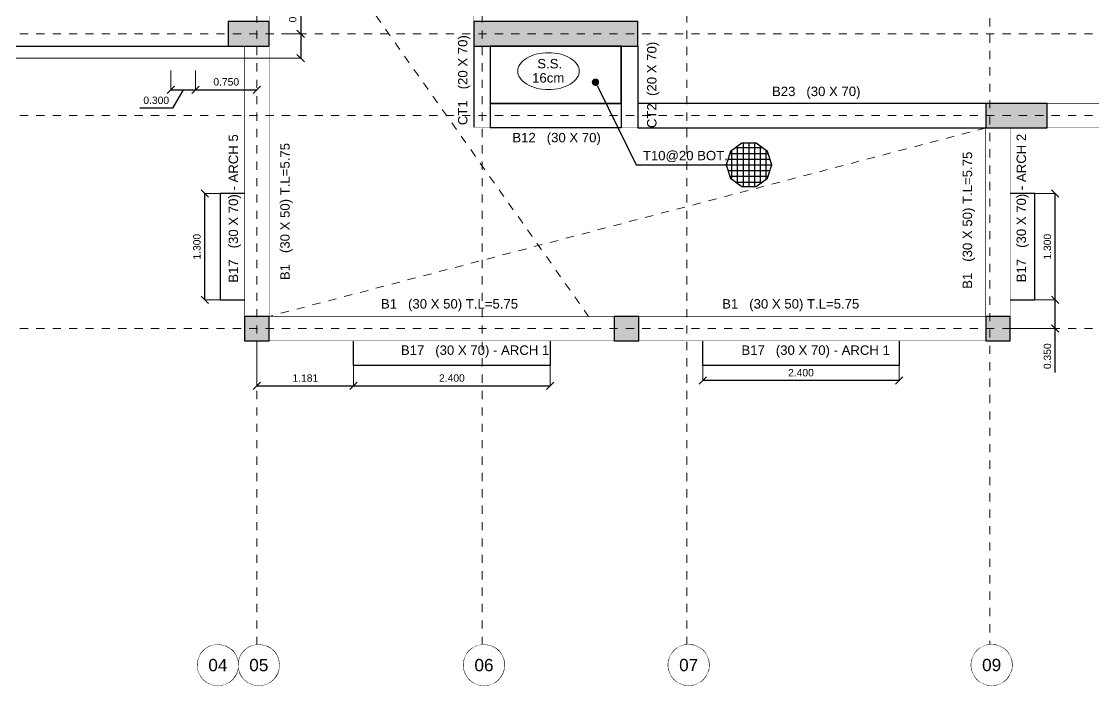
# Model space of a CAD drawing. Header units: inches. Extents: x -11.3 to 31.2, y -1.9 to 32.
# Drawn here: x 8.62 to 21.72, y -1.86 to 6.25 of the extents above; entities that cross this region are included whole.
import ezdxf
from ezdxf import colors
from ezdxf.entities.mleader import LeaderData, LeaderLine
from ezdxf.enums import TextEntityAlignment as Align
from ezdxf.math import Vec2, Vec3

# ---------------------------------------------------------------- set-up
doc = ezdxf.new("R2010")
doc.units = ezdxf.units.IN
doc.header["$MEASUREMENT"] = 0
doc.set_wipeout_variables(frame=1)
for name, pattern in [('1ST FLOOR$0$DASHED2', [0.375, 0.25, -0.125]), ('AXES-ROOF$0$CENTER2', [1.125, 0.75, -0.125, 0.125, -0.125]), ('AXES-TYP$0$CENTER2', [1.125, 0.75, -0.125, 0.125, -0.125])]:
    doc.linetypes.add(name, pattern=pattern)
for name, color, linetype, lineweight in [('1ST FLOOR$0$S-ANNO-TEXT', 130, 'Continuous', 13), ('1ST FLOOR$0$S-BEAM-NAME', 2, 'Continuous', 30), ('1ST FLOOR$0$S-BEAM-NAME @ 50', 2, 'Continuous', 30), ('1ST FLOOR$0$S-CONC-OPEN', 22, 'Continuous', 0), ('AXES-2ND&3RD$0$S-AXIS-CIRC', 22, 'Continuous', 13), ('AXES-ROOF$0$S-AXIS-PLAN', 20, 'AXES-ROOF$0$CENTER2', 18), ('AXES-TYP$0$S-AXIS-PLAN', 20, 'AXES-TYP$0$CENTER2', 18), ('COL - 1ST$0$S-CONC-PATH', 253, 'Continuous', 5)]:
    doc.layers.add(name, color=color, linetype=linetype, lineweight=lineweight)
for name, color, linetype in [('Beam20X70', 30, 'Continuous'), ('Beam30X70', 52, 'Continuous'), ('Columns', 4, 'Continuous'), ('Opening', 40, 'Continuous'), ('Slab160', 210, 'Continuous'), ('Slab300', 231, 'Continuous')]:
    doc.layers.add(name, color=color, linetype=linetype)
doc.styles.add('1ST FLOOR$0$DMA-T-S', font='sanss___.ttf', dxfattribs={"height": 0.0023})
doc.styles.add('1ST FLOOR$0$DMA-TXT-DIM', font='sanss___.ttf', dxfattribs={"height": 0.0018})
doc.styles.add('1ST FLOOR$0$Standard', font='arial.ttf')
doc.styles.add('AXES-2ND&3RD$0$DMA-T-S', font='sanss___.ttf', dxfattribs={"height": 0.0023})
doc.dimstyles.new('1ST FLOOR$0$DMA-DIM', dxfattribs={"dimtxt": 0.0018, "dimasz": 0.0018, "dimexe": 0, "dimexo": 0, "dimgap": 0.001, "dimtad": 1, "dimdec": 3, "dimlfac": -1, "dimrnd": 0.001, "dimzin": 1, "dimdsep": 46, "dimtxsty": '1ST FLOOR$0$DMA-TXT-DIM', "dimblk": '1ST FLOOR$0$_Oblique', "dimcen": 0.003, "dimclrd": 256, "dimclre": 256, "dimclrt": 2, "dimadec": 3, "dimazin": 0, "dimtfac": 1, "dimtdec": 3, "dimtofl": 0, "dimtmove": 0, "dimatfit": 3, "dimfxl": 0.05, "dimtolj": 1, "dimtzin": 0, "dimlwe": -1, "dimarcsym": 0})

# ---------------------------------------------------------------- blocks, each defined once
blk = doc.blocks.new('1ST FLOOR$0$_Oblique')
at = {"color": 0, "linetype": 'ByBlock', "lineweight": -2}
blk.add_line((0.5, 0.5), (-0.5, -0.5), dxfattribs=at)
blk = doc.blocks.new('*D145')
at = {"layer": '1ST FLOOR$0$S-ANNO-TEXT', "transparency": 16777216}
for p, q in [((10.45, 5.65), (10.45, 5.416)), ((10.75, 5.65), (10.75, 5.416))]:
    blk.add_line(p, q, dxfattribs=at)
at = {"layer": '1ST FLOOR$0$S-ANNO-TEXT', "lineweight": -2, "transparency": 16777216}
for p, q in [((10.45, 5.416), (10.75, 5.416)), ((10.6, 5.416), (10.469, 5.191)), ((10.469, 5.191), (10.071, 5.191))]:
    blk.add_line(p, q, dxfattribs=at)
at = {"layer": 'Defpoints', "color": 0, "transparency": 16777216}
for p in [(10.45, 5.65), (10.75, 5.65), (10.75, 5.416)]:
    blk.add_point(p, dxfattribs=at)
at = {"layer": '1ST FLOOR$0$S-ANNO-TEXT', "lineweight": -2, "transparency": 16777216, "xscale": 0.09, "yscale": 0.09, "zscale": 0.09, "rotation": 180}
blk.add_blockref('1ST FLOOR$0$_Oblique', (10.45, 5.416), dxfattribs=at)
at = {"layer": '1ST FLOOR$0$S-ANNO-TEXT', "lineweight": -2, "transparency": 16777216, "xscale": 0.09, "yscale": 0.09, "zscale": 0.09}
blk.add_blockref('1ST FLOOR$0$_Oblique', (10.75, 5.416), dxfattribs=at)
at = {"layer": '1ST FLOOR$0$S-ANNO-TEXT', "transparency": 16777216, "insert": (10.27, 5.287), "char_height": 0.09, "attachment_point": 5, "style": '1ST FLOOR$0$DMA-TXT-DIM'}
blk.add_mtext('\\A1;0.300', dxfattribs=at)
blk = doc.blocks.new('*D146')
at = {"layer": '1ST FLOOR$0$S-ANNO-TEXT', "transparency": 16777216}
blk.add_line((10.75, 5.65), (10.75, 5.416), dxfattribs=at)
at = {"layer": '1ST FLOOR$0$S-ANNO-TEXT', "lineweight": -2, "transparency": 16777216}
blk.add_line((10.75, 5.416), (11.5, 5.416), dxfattribs=at)
at = {"layer": 'Defpoints', "color": 0, "transparency": 16777216}
for p in [(10.75, 5.65), (11.5, 5.416), (11.5, 5.416)]:
    blk.add_point(p, dxfattribs=at)
at = {"layer": '1ST FLOOR$0$S-ANNO-TEXT', "lineweight": -2, "transparency": 16777216, "xscale": 0.09, "yscale": 0.09, "zscale": 0.09, "rotation": 180}
blk.add_blockref('1ST FLOOR$0$_Oblique', (10.75, 5.416), dxfattribs=at)
at = {"layer": '1ST FLOOR$0$S-ANNO-TEXT', "lineweight": -2, "transparency": 16777216, "xscale": 0.09, "yscale": 0.09, "zscale": 0.09}
blk.add_blockref('1ST FLOOR$0$_Oblique', (11.5, 5.416), dxfattribs=at)
at = {"layer": '1ST FLOOR$0$S-ANNO-TEXT', "transparency": 16777216, "insert": (11.125, 5.512), "char_height": 0.09, "attachment_point": 5, "style": '1ST FLOOR$0$DMA-TXT-DIM'}
blk.add_mtext('\\A1;0.750', dxfattribs=at)
blk = doc.blocks.new('1ST FLOOR$0$_Dot')
at = {"color": 0, "linetype": 'ByBlock', "lineweight": -2}
blk.add_line((-0.5, 0), (-1, 0), dxfattribs=at)
at = {"color": 0, "linetype": 'ByBlock', "const_width": 0.5}
blk.add_lwpolyline([(-0.25, 0, 1), (0.25, 0, 1)], format="xyb", close=True, dxfattribs=at)
blk = doc.blocks.new('*D195')
at = {"layer": '1ST FLOOR$0$S-ANNO-TEXT', "transparency": 16777216}
for p, q in [((11.05, 4.15), (10.863, 4.15)), ((11.05, 2.85), (10.863, 2.85))]:
    blk.add_line(p, q, dxfattribs=at)
at = {"layer": '1ST FLOOR$0$S-ANNO-TEXT', "lineweight": -2, "transparency": 16777216}
blk.add_line((10.863, 2.85), (10.863, 4.15), dxfattribs=at)
at = {"layer": 'Defpoints', "color": 0, "transparency": 16777216}
for p in [(10.863, 4.15), (11.05, 4.15), (11.05, 2.85)]:
    blk.add_point(p, dxfattribs=at)
at = {"layer": '1ST FLOOR$0$S-ANNO-TEXT', "lineweight": -2, "transparency": 16777216, "xscale": 0.09, "yscale": 0.09, "zscale": 0.09}
for p, rotation in [((10.863, 4.15), 90), ((10.863, 2.85), 270)]:
    blk.add_blockref('1ST FLOOR$0$_Oblique', p, dxfattribs=dict(at, rotation=rotation))
at = {"layer": '1ST FLOOR$0$S-ANNO-TEXT', "transparency": 16777216, "insert": (10.767, 3.5), "char_height": 0.09, "attachment_point": 5, "rotation": 90, "style": '1ST FLOOR$0$DMA-TXT-DIM'}
blk.add_mtext('\\A1;1.300', dxfattribs=at)
blk = doc.blocks.new('*D196')
at = {"layer": '1ST FLOOR$0$S-ANNO-TEXT', "transparency": 16777216}
for p, q in [((11.5, 2.234), (11.5, 1.8)), ((12.681, 2.234), (12.681, 1.8))]:
    blk.add_line(p, q, dxfattribs=at)
at = {"layer": '1ST FLOOR$0$S-ANNO-TEXT', "lineweight": -2, "transparency": 16777216}
blk.add_line((11.5, 1.8), (12.681, 1.8), dxfattribs=at)
at = {"layer": 'Defpoints', "color": 0, "transparency": 16777216}
for p in [(11.5, 2.234), (12.681, 2.234), (12.681, 1.8)]:
    blk.add_point(p, dxfattribs=at)
at = {"layer": '1ST FLOOR$0$S-ANNO-TEXT', "lineweight": -2, "transparency": 16777216, "xscale": 0.09, "yscale": 0.09, "zscale": 0.09, "rotation": 180}
blk.add_blockref('1ST FLOOR$0$_Oblique', (11.5, 1.8), dxfattribs=at)
at = {"layer": '1ST FLOOR$0$S-ANNO-TEXT', "lineweight": -2, "transparency": 16777216, "xscale": 0.09, "yscale": 0.09, "zscale": 0.09}
blk.add_blockref('1ST FLOOR$0$_Oblique', (12.681, 1.8), dxfattribs=at)
at = {"layer": '1ST FLOOR$0$S-ANNO-TEXT', "transparency": 16777216, "insert": (12.091, 1.896), "char_height": 0.09, "attachment_point": 5, "style": '1ST FLOOR$0$DMA-TXT-DIM'}
blk.add_mtext('\\A1;1.181', dxfattribs=at)
blk = doc.blocks.new('*D197')
at = {"layer": '1ST FLOOR$0$S-ANNO-TEXT', "transparency": 16777216}
for p, q in [((12.681, 2.234), (12.681, 1.8)), ((15.081, 2.234), (15.081, 1.8))]:
    blk.add_line(p, q, dxfattribs=at)
at = {"layer": '1ST FLOOR$0$S-ANNO-TEXT', "lineweight": -2, "transparency": 16777216}
blk.add_line((12.681, 1.8), (15.081, 1.8), dxfattribs=at)
at = {"layer": 'Defpoints', "color": 0, "transparency": 16777216}
for p in [(12.681, 2.234), (15.081, 2.234), (15.081, 1.8)]:
    blk.add_point(p, dxfattribs=at)
at = {"layer": '1ST FLOOR$0$S-ANNO-TEXT', "lineweight": -2, "transparency": 16777216, "xscale": 0.09, "yscale": 0.09, "zscale": 0.09, "rotation": 180}
blk.add_blockref('1ST FLOOR$0$_Oblique', (12.681, 1.8), dxfattribs=at)
at = {"layer": '1ST FLOOR$0$S-ANNO-TEXT', "lineweight": -2, "transparency": 16777216, "xscale": 0.09, "yscale": 0.09, "zscale": 0.09}
blk.add_blockref('1ST FLOOR$0$_Oblique', (15.081, 1.8), dxfattribs=at)
at = {"layer": '1ST FLOOR$0$S-ANNO-TEXT', "transparency": 16777216, "insert": (13.881, 1.896), "char_height": 0.09, "attachment_point": 5, "style": '1ST FLOOR$0$DMA-TXT-DIM'}
blk.add_mtext('\\A1;2.400', dxfattribs=at)
blk = doc.blocks.new('*D110')
at = {"layer": '1ST FLOOR$0$S-ANNO-TEXT', "transparency": 16777216}
for p, q in [((21, 2.85), (21.25, 2.85)), ((20.7, 2.5), (21.25, 2.5))]:
    blk.add_line(p, q, dxfattribs=at)
at = {"layer": '1ST FLOOR$0$S-ANNO-TEXT', "lineweight": -2, "transparency": 16777216}
for p, q in [((21.25, 2.5), (21.25, 2.85)), ((21.25, 1.964), (21.25, 2.5))]:
    blk.add_line(p, q, dxfattribs=at)
at = {"layer": 'Defpoints', "color": 0, "transparency": 16777216}
for p in [(21, 2.85), (21.25, 2.85), (20.7, 2.5)]:
    blk.add_point(p, dxfattribs=at)
at = {"layer": '1ST FLOOR$0$S-ANNO-TEXT', "lineweight": -2, "transparency": 16777216, "xscale": 0.09, "yscale": 0.09, "zscale": 0.09}
for p, rotation in [((21.25, 2.85), 90), ((21.25, 2.5), 270)]:
    blk.add_blockref('1ST FLOOR$0$_Oblique', p, dxfattribs=dict(at, rotation=rotation))
at = {"layer": '1ST FLOOR$0$S-ANNO-TEXT', "transparency": 16777216, "insert": (21.154, 2.163), "char_height": 0.09, "attachment_point": 5, "rotation": 90, "style": '1ST FLOOR$0$DMA-TXT-DIM'}
blk.add_mtext('\\A1;0.350', dxfattribs=at)
blk = doc.blocks.new('*D111')
at = {"layer": '1ST FLOOR$0$S-ANNO-TEXT', "transparency": 16777216}
for p, q in [((21, 4.15), (21.25, 4.15)), ((21, 2.85), (21.25, 2.85))]:
    blk.add_line(p, q, dxfattribs=at)
at = {"layer": '1ST FLOOR$0$S-ANNO-TEXT', "lineweight": -2, "transparency": 16777216}
blk.add_line((21.25, 2.85), (21.25, 4.15), dxfattribs=at)
at = {"layer": 'Defpoints', "color": 0, "transparency": 16777216}
for p in [(21, 4.15), (21.25, 4.15), (21, 2.85)]:
    blk.add_point(p, dxfattribs=at)
at = {"layer": '1ST FLOOR$0$S-ANNO-TEXT', "lineweight": -2, "transparency": 16777216, "xscale": 0.09, "yscale": 0.09, "zscale": 0.09}
for p, rotation in [((21.25, 4.15), 90), ((21.25, 2.85), 270)]:
    blk.add_blockref('1ST FLOOR$0$_Oblique', p, dxfattribs=dict(at, rotation=rotation))
at = {"layer": '1ST FLOOR$0$S-ANNO-TEXT', "transparency": 16777216, "insert": (21.154, 3.5), "char_height": 0.09, "attachment_point": 5, "rotation": 90, "style": '1ST FLOOR$0$DMA-TXT-DIM'}
blk.add_mtext('\\A1;1.300', dxfattribs=at)
blk = doc.blocks.new('*D112')
at = {"layer": '1ST FLOOR$0$S-ANNO-TEXT', "transparency": 16777216}
for p, q in [((16.944, 2.05), (16.944, 1.866)), ((19.344, 2.05), (19.344, 1.866))]:
    blk.add_line(p, q, dxfattribs=at)
at = {"layer": '1ST FLOOR$0$S-ANNO-TEXT', "lineweight": -2, "transparency": 16777216}
blk.add_line((19.344, 1.866), (16.944, 1.866), dxfattribs=at)
at = {"layer": 'Defpoints', "color": 0, "transparency": 16777216}
for p in [(16.944, 2.05), (19.344, 2.05), (16.944, 1.866)]:
    blk.add_point(p, dxfattribs=at)
at = {"layer": '1ST FLOOR$0$S-ANNO-TEXT', "lineweight": -2, "transparency": 16777216, "xscale": 0.09, "yscale": 0.09, "zscale": 0.09, "rotation": 180}
blk.add_blockref('1ST FLOOR$0$_Oblique', (16.944, 1.866), dxfattribs=at)
at = {"layer": '1ST FLOOR$0$S-ANNO-TEXT', "lineweight": -2, "transparency": 16777216, "xscale": 0.09, "yscale": 0.09, "zscale": 0.09}
blk.add_blockref('1ST FLOOR$0$_Oblique', (19.344, 1.866), dxfattribs=at)
at = {"layer": '1ST FLOOR$0$S-ANNO-TEXT', "transparency": 16777216, "insert": (18.144, 1.962), "char_height": 0.09, "attachment_point": 5, "style": '1ST FLOOR$0$DMA-TXT-DIM'}
blk.add_mtext('\\A1;2.400', dxfattribs=at)
blk = doc.blocks.new('*D131')
at = {"layer": '1ST FLOOR$0$S-ANNO-TEXT', "lineweight": -2, "transparency": 16777216}
for p, q in [((12.034, 6.595), (12.034, 6.1)), ((12.034, 6.1), (12.034, 5.8))]:
    blk.add_line(p, q, dxfattribs=at)
at = {"layer": '1ST FLOOR$0$S-ANNO-TEXT', "transparency": 16777216}
for p, q in [((11.8, 6.1), (12.034, 6.1)), ((0, 5.8), (12.034, 5.8))]:
    blk.add_line(p, q, dxfattribs=at)
at = {"layer": 'Defpoints', "color": 0, "transparency": 16777216}
for p in [(11.8, 6.1), (0, 5.8), (12.034, 5.8)]:
    blk.add_point(p, dxfattribs=at)
at = {"layer": '1ST FLOOR$0$S-ANNO-TEXT', "lineweight": -2, "transparency": 16777216, "xscale": 0.09, "yscale": 0.09, "zscale": 0.09}
for p, rotation in [((12.034, 6.1), 90), ((12.034, 5.8), 270)]:
    blk.add_blockref('1ST FLOOR$0$_Oblique', p, dxfattribs=dict(at, rotation=rotation))
at = {"layer": '1ST FLOOR$0$S-ANNO-TEXT', "transparency": 16777216, "insert": (11.937, 6.396), "char_height": 0.09, "attachment_point": 5, "rotation": 90, "style": '1ST FLOOR$0$DMA-TXT-DIM'}
blk.add_mtext('\\A1;0.300', dxfattribs=at)
blk = doc.blocks.new('1ST FLOOR$0$ssnot')
at = {"layer": '1ST FLOOR$0$S-ANNO-TEXT'}
blk.add_lwpolyline([(-0.75, 0, 0.152216), (-0.701, -0.158, 0.106943), (-0.53, -0.318, 0.074343), (-0.3, -0.413, 0.060974), (0, -0.45, 0.060974), (0.3, -0.413, 0.074343), (0.53, -0.318, 0.106943), (0.701, -0.158, 0.152216), (0.75, 0, 0.152216), (0.701, 0.158, 0.106943), (0.53, 0.318, 0.074343), (0.3, 0.413, 0.060974), (0, 0.45, 0.060974), (-0.3, 0.413, 0.074343), (-0.53, 0.318, 0.106943), (-0.701, 0.158, 0.152216)], format="xyb", close=True, dxfattribs=at)
blk = doc.blocks.new('AXES-2ND&3RD$0$GI')
at = {"layer": 'AXES-2ND&3RD$0$S-AXIS-CIRC'}
blk.add_circle((0, 0), 0.005, dxfattribs=at)
at = {"style": 'AXES-2ND&3RD$0$DMA-T-S'}
blk.add_attdef('GRID_INDICATOR', text='', height=0.003, dxfattribs=at).set_placement((0, 0), align=Align.MIDDLE)
blk.add_wipeout([(0, 0.005), (0.0017, 0.0047), (0.00306, 0.00395), (0.00388, 0.00315), (0.00443, 0.00232), (0.00481, 0.00137), (0.005, 0), (0.00493, -0.00086), (0.00455, -0.00207), (0.00368, -0.00338), (0.00281, -0.00414), (0.00209, -0.00454), (0.00139, -0.0048), (0.00044, -0.00498), (-0.00046, -0.00498), (-0.00143, -0.00479), (-0.00255, -0.0043), (-0.00307, -0.00394), (-0.00383, -0.00322), (-0.0044, -0.00237), (-0.00482, -0.00132), (-0.00498, -0.00047), (-0.00493, 0.00082), (-0.00466, 0.0018), (-0.00433, 0.0025), (-0.00388, 0.00315), (-0.00314, 0.00389), (-0.00238, 0.0044), (-0.00159, 0.00474), (-0.00097, 0.0049)]).dxf.layer = 'AXES-2ND&3RD$0$S-AXIS-CIRC'
for tag, p in [('LINE_1', (0, 0.0015)), ('LINE_2', (0, -0.00216))]:
    blk.add_attdef(tag, text='', height=0.003, dxfattribs=at).set_placement(p, align=Align.MIDDLE)

msp = doc.modelspace()

# ---------------------------------------------------------------- hatches: boundary and pattern name
at = {"layer": 'COL - 1ST$0$S-CONC-PATH'}
for points in [[(11.65, 5.95), (11.65, 6.25), (11.15, 6.25), (11.15, 5.95)], [(16.15, 5.95), (16.15, 6.25), (14.15, 6.25), (14.15, 5.95)], [(21.15, 4.95), (21.15, 5.25), (20.4, 5.25), (20.4, 4.95)], [(11.65, 2.65), (11.35, 2.65), (11.35, 2.35), (11.65, 2.35)], [(16.1625, 2.65), (15.8625, 2.65), (15.8625, 2.35), (16.1625, 2.35)], [(20.7, 2.65), (20.4, 2.65), (20.4, 2.35), (20.7, 2.35)]]:
    msp.add_hatch(color=256, dxfattribs=at).paths.add_polyline_path(points)

# ---------------------------------------------------------------- linework, layer by layer
at = {"flags": 128}
msp.add_lwpolyline([(17.7902, 4.4993), (17.7367, 4.6639), (17.5967, 4.7656), (17.4237, 4.7656), (17.2837, 4.6639), (17.2302, 4.4993), (17.2837, 4.3348), (17.4237, 4.2331), (17.5967, 4.2331), (17.7367, 4.3348)], close=True, dxfattribs=at)
at = {"layer": '1ST FLOOR$0$S-BEAM-NAME', "extrusion": (0, 0, -1)}
for p, q in [((17.3702, 4.2719), (17.3702, 4.7268)), ((17.4402, 4.2331), (17.4402, 4.7656)), ((17.5102, 4.2331), (17.5102, 4.7656)), ((17.5802, 4.2331), (17.5802, 4.7656)), ((17.6502, 4.2719), (17.6502, 4.7268)), ((17.2757, 4.6393), (17.7447, 4.6393)), ((17.3002, 4.3228), (17.3002, 4.6759)), ((17.3462, 4.7093), (17.6742, 4.7093)), ((17.7202, 4.3228), (17.7202, 4.6759)), ((17.2302, 4.4993), (17.7902, 4.4993)), ((17.2529, 4.5693), (17.7674, 4.5693)), ((17.2529, 4.4293), (17.7674, 4.4293)), ((17.2757, 4.3593), (17.7447, 4.3593)), ((17.3462, 4.2893), (17.6742, 4.2893))]:
    msp.add_line(p, q, dxfattribs=at)
at = {"layer": '1ST FLOOR$0$S-BEAM-NAME'}
for points in [[(11.35, 4.15), (11.05, 4.15), (11.05, 2.85), (11.35, 2.85)], [(20.7, 2.8497), (21, 2.8497), (21, 4.1499), (20.7, 4.1499)], [(15.0812, 2.35), (15.0812, 2.05), (12.6812, 2.05), (12.6812, 2.35)], [(19.3437, 2.35), (19.3437, 2.05), (16.9437, 2.05), (16.9437, 2.35)]]:
    msp.add_lwpolyline(points, dxfattribs=at)
at = {"layer": '1ST FLOOR$0$S-CONC-OPEN', "linetype": '1ST FLOOR$0$DASHED2', "ltscale": 0.01}
for p, q in [((11.8, 7.95), (15.551, 2.6495)), ((20.4, 4.95), (11.65, 2.6495))]:
    msp.add_line(p, q, dxfattribs=at)
at = {"layer": 'AXES-ROOF$0$S-AXIS-PLAN', "ltscale": 0.01}
for p, q in [((11.5, -1.3613), (11.5, 31.4892)), ((14.25, -1.3613), (14.25, 31.4892)), ((16.75, -1.3613), (16.75, 31.4902)), ((20.45, 31.4902), (20.45, -1.3613)), ((-2.1947, 6.1), (30.7233, 6.1)), ((-2.1947, 5.1), (30.7233, 5.1))]:
    msp.add_line(p, q, dxfattribs=at)
at = {"layer": 'AXES-TYP$0$S-AXIS-PLAN', "ltscale": 0.01}
msp.add_line((-2.1947, 2.5), (30.7233, 2.5), dxfattribs=at)
at = {"layer": 'Beam20X70', "linetype": 'Continuous'}
for p, q in [((14.15, 5.95), (14.15, 4.962)), ((14.35, 5.95), (14.35, 4.95)), ((15.95, 5.95), (15.95, 4.95)), ((16.15, 5.95), (16.15, 4.95))]:
    msp.add_line(p, q, dxfattribs=at)
at = {"layer": 'Beam30X70', "linetype": 'Continuous'}
for p, q in [((7.35, 5.95), (11.15, 5.95)), ((15.95, 5.25), (14.35, 5.25)), ((20.4, 5.25), (16.15, 5.25)), ((15.95, 4.95), (14.35, 4.95)), ((16.15, 4.95), (20.4, 4.95))]:
    msp.add_line(p, q, dxfattribs=at)
at = {"layer": 'Beam30X70', "linetype": 'Continuous', "const_width": 0.005}
for points in [[(11.35, 5.95), (11.35, 2.6495)], [(11.65, 5.95), (11.65, 2.65)], [(25.15, 5.25), (21.15, 5.25)], [(20.4, 4.95), (20.4, 2.6495)], [(20.7, 2.6495), (20.7, 4.95)], [(25.15, 4.95), (21.15, 4.95)], [(11.65, 2.65), (15.8625, 2.65)], [(16.1625, 2.65), (20.4, 2.65)], [(11.65, 2.35), (15.8625, 2.35)], [(16.1625, 2.35), (20.4, 2.35)]]:
    msp.add_lwpolyline(points, dxfattribs=at)
at = {"layer": 'Columns'}
for points in [[(11.65, 5.95), (11.65, 6.25), (11.15, 6.25), (11.15, 5.95)], [(16.15, 5.95), (16.15, 6.25), (14.15, 6.25), (14.15, 5.95)], [(21.15, 4.95), (21.15, 5.25), (20.4, 5.25), (20.4, 4.95)], [(11.65, 2.65), (11.35, 2.65), (11.35, 2.35), (11.65, 2.35)], [(16.1625, 2.65), (15.8625, 2.65), (15.8625, 2.35), (16.1625, 2.35)], [(20.7, 2.65), (20.4, 2.65), (20.4, 2.35), (20.7, 2.35)]]:
    msp.add_lwpolyline(points, close=True, dxfattribs=at)
at = {"layer": 'Opening', "linetype": 'Continuous', "const_width": 0.005}
msp.add_lwpolyline([(20.4, 4.95), (20.4, 2.6495), (11.65, 2.65), (11.65, 7.95), (14.15, 7.95), (14.15, 4.95)], close=True, dxfattribs=at)
at = {"layer": 'Opening'}
msp.add_lwpolyline([(14.35, 5.25), (15.95, 5.25), (15.95, 5.95), (14.35, 5.95)], close=True, dxfattribs=at)
at = {"layer": 'Slab160'}
msp.add_lwpolyline([(14.35, 5.25), (15.95, 5.25), (15.95, 5.95), (14.35, 5.95)], close=True, dxfattribs=at)
at = {"layer": 'Slab300', "linetype": 'Continuous'}
msp.add_lwpolyline([(25.65, 4.95, 0, 0, 0), (20.7, 4.95, 0, 0, 0), (20.7, 4.95, 0.005, 0.005, 0), (20.7, 4.1499, 0.005, 0.005, 0), (21, 4.1499, 0.005, 0.005, 0), (21, 2.8497, 0.005, 0.005, 0), (20.7, 2.8497, 0.005, 0.005, 0), (20.7, 2.35, 0.005, 0.005, 0), (19.3437, 2.35, 0.005, 0.005, 0), (19.3437, 2.05, 0.005, 0.005, 0), (16.9437, 2.05, 0.005, 0.005, 0), (16.9437, 2.35, 0.005, 0.005, 0), (15.0812, 2.35, 0.005, 0.005, 0), (15.0812, 2.05, 0.005, 0.005, 0), (12.6812, 2.05, 0.005, 0.005, 0), (12.6812, 2.35, 0.005, 0.005, 0), (11.35, 2.35, 0.005, 0.005, 0), (11.35, 5.95, 0.005, 0.005, 0), (10.75, 5.95, 0, 0, 0), (10.75, 5.65, 0, 0, 0), (10.45, 5.65, 0, 0, 0), (10.45, 5.95, 0, 0, 0), (8.05, 5.95, 0, 0, 0)], format="xyseb", dxfattribs=at)

# ---------------------------------------------------------------- block references
at = {"layer": '1ST FLOOR$0$S-ANNO-TEXT', "linetype": 'Continuous', "xscale": 0.5, "yscale": 0.5, "zscale": 0.5}
msp.add_blockref('1ST FLOOR$0$ssnot', (15.0604, 5.6438), dxfattribs=at)
at = {"layer": '1ST FLOOR$0$S-BEAM-NAME @ 50'}
ref = msp.add_blockref('AXES-2ND&3RD$0$GI', (11.0228, -1.6075), dxfattribs=dict(at, xscale=50, yscale=50, zscale=50))
ref.add_attrib('GRID_INDICATOR', 'L', dxfattribs={"layer": '0', "color": 2, "height": 0.15, "style": 'AXES-2ND&3RD$0$DMA-T-S'}).set_placement((11.0228, -1.6075), align=Align.MIDDLE)

# ---------------------------------------------------------------- texts
at = {"layer": '1ST FLOOR$0$S-ANNO-TEXT', "style": '1ST FLOOR$0$DMA-T-S'}
for s, p in [('S.S.', (14.9241, 5.6771)), ('16cm', (14.8605, 5.5043))]:
    msp.add_text(s, height=0.115, rotation=0, dxfattribs=at).set_placement(p)
msp.add_text('T10@20 BOT.', height=0.115, dxfattribs=at).set_placement((16.2133, 4.5552))
at = {"layer": '1ST FLOOR$0$S-BEAM-NAME', "style": '1ST FLOOR$0$DMA-T-S'}
for s, rotation, p in [('CT1   (20 X 70)', 90, (14.0709, 4.9842)), ('CT2  (20 X 70)', 90, (16.3796, 4.948)), ('B23   (30 X 70)', 0, (17.7904, 5.3388)), ('B17   (30 X 70) - ARCH 5', 90, (11.2691, 3.0605)), ('B12   (30 X 70)', 0, (14.6195, 4.7747)), ('B17   (30 X 70) - ARCH 2', 90, (20.8921, 3.066)), ('B1   (30 X 50) T.L=5.75', 90, (11.9, 3.0921)), ('B1   (30 X 50) T.L=5.75', 90, (20.2344, 2.9858)), ('B1   (30 X 50) T.L=5.75', 0, (13.015, 2.7449)), ('B1   (30 X 50) T.L=5.75', 0, (17.182, 2.7449)), ('B17   (30 X 70) - ARCH 1 ', 0, (13.2581, 2.1797)), ('B17   (30 X 70) - ARCH 1', 0, (17.4173, 2.1797))]:
    msp.add_text(s, height=0.115, rotation=rotation, dxfattribs=at).set_placement(p)

# ---------------------------------------------------------------- dimensions: what is measured, and where the dimension line sits
at = {"layer": '1ST FLOOR$0$S-ANNO-TEXT'}
for base, p1, p2, picture, middle in [((12.0337, 5.8), (11.8, 6.1), (0, 5.8), '*D131', (12.0337, 6.3959)), ((21.2501, 2.8497), (20.7, 2.5), (21, 2.8497), '*D110', (21.1244, 2.1631))]:
    dim = msp.add_linear_dim(base=base, p1=p1, p2=p2, angle=90, dimstyle='1ST FLOOR$0$DMA-DIM', override={"dimscale": 0, "dimclrt": 256, "dimtix": 0, "dimtofl": 1, "dimtmove": 1, "dimatfit": 3}, dxfattribs=at)
    dim.commit()
    dim.dimension.update_dxf_attribs({"geometry": picture, "text_midpoint": middle, "dimtype": 128})
dim = msp.add_linear_dim(base=(10.75, 5.416), p1=(10.45, 5.65), p2=(10.75, 5.65), dimstyle='1ST FLOOR$0$DMA-DIM', override={"dimscale": 0, "dimclrt": 256, "dimtix": 0, "dimtofl": 1, "dimtmove": 1, "dimatfit": 3}, dxfattribs=at)
dim.commit()
dim.dimension.update_dxf_attribs({"geometry": '*D145', "text_midpoint": (10.4185, 5.1909), "dimtype": 128})
for base, p1, p2, picture, middle in [((11.5, 5.416), (10.75, 5.65), (11.5, 5.416), '*D146', (11.125, 5.5123)), ((12.6812, 1.8), (11.5, 2.2337), (12.6812, 2.2337), '*D196', (12.0906, 1.8964)), ((15.0812, 1.8), (12.6812, 2.2337), (15.0812, 2.2337), '*D197', (13.8812, 1.8964)), ((16.9437, 1.8658), (19.3437, 2.05), (16.9437, 2.05), '*D112', (18.1437, 1.9622))]:
    dim = msp.add_linear_dim(base=base, p1=p1, p2=p2, dimstyle='1ST FLOOR$0$DMA-DIM', override={"dimscale": 0, "dimclrt": 256, "dimtix": 0, "dimtofl": 1, "dimtmove": 1, "dimatfit": 3}, dxfattribs=at)
    dim.commit()
    dim.dimension.update_dxf_attribs({"geometry": picture, "text_midpoint": middle})
for base, p1, p2, picture, middle in [((10.8631, 4.15), (11.05, 2.85), (11.05, 4.15), '*D195', (10.7667, 3.5)), ((21.2501, 4.1499), (21, 2.8497), (21, 4.1499), '*D111', (21.1537, 3.4998))]:
    dim = msp.add_linear_dim(base=base, p1=p1, p2=p2, angle=90, dimstyle='1ST FLOOR$0$DMA-DIM', override={"dimscale": 0, "dimclrt": 256, "dimtix": 0, "dimtofl": 1, "dimtmove": 1, "dimatfit": 3}, dxfattribs=at)
    dim.commit()
    dim.dimension.update_dxf_attribs({"geometry": picture, "text_midpoint": middle})

# ---------------------------------------------------------------- leaders
ml = msp.add_multileader_mtext('Standard', dxfattribs=at)
ml.set_content('', color=256, style='1ST FLOOR$0$Standard')
ml.set_leader_properties(color=256)
ml.set_arrow_properties(name='1ST FLOOR$0$_Dot')
ml.build(insert=Vec2(0, 0))
ml.multileader.update_dxf_attribs({"dogleg_length": 0.36, "arrow_head_size": 0.09, "scale": 50})
ctx = ml.context
ctx.base_point, ctx.scale, ctx.char_height, ctx.arrow_head_size, ctx.landing_gap_size, ctx.plane_origin = Vec3(17.2302, 4.4993), 50, 0.09, 0.09, 0.045, Vec3(16.1314, 4.1082)
notes = []
notes.append((ctx, [(1, (1, 1, 0), (16.1314, 4.4993), (1, 0), 1.0988, [(0, [(15.6343, 5.5081)], 0, [])])]))
ctx.mtext.insert, ctx.mtext.flow_direction = Vec3(17.2752, 4.5443), 5
for ctx, leaders in notes:
    for number, flags, end, landing, length, lines in leaders:
        leader = LeaderData()
        leader.index, (leader.has_last_leader_line, leader.has_dogleg_vector, leader.attachment_direction) = number, flags
        leader.last_leader_point, leader.dogleg_vector, leader.dogleg_length = Vec3(end), Vec3(landing), length
        for number, points, colour, breaks in lines:
            line = LeaderLine()
            line.index, line.vertices, line.color, line.breaks = number, Vec3.list(points), colors.encode_raw_color(colour), breaks
            leader.lines.append(line)
        ctx.leaders.append(leader)

# ---------------------------------------------------------------- next in the draw order: block references
at = {"layer": '1ST FLOOR$0$S-BEAM-NAME @ 50'}
ref = msp.add_blockref('AXES-2ND&3RD$0$GI', (11.0228, -1.6075), dxfattribs=dict(at, xscale=50, yscale=50, zscale=50))
ref.add_attrib('GRID_INDICATOR', '04', dxfattribs={"layer": '0', "color": 2, "height": 0.15, "style": 'AXES-2ND&3RD$0$DMA-T-S'}).set_placement((11.0228, -1.6075), align=Align.MIDDLE)
ref = msp.add_blockref('AXES-2ND&3RD$0$GI', (14.2728, -1.6075), dxfattribs=dict(at, xscale=50, yscale=50, zscale=50))
ref.add_attrib('GRID_INDICATOR', 'L', dxfattribs={"layer": '0', "color": 2, "height": 0.15, "style": 'AXES-2ND&3RD$0$DMA-T-S'}).set_placement((14.2728, -1.6075), align=Align.MIDDLE)
ref = msp.add_blockref('AXES-2ND&3RD$0$GI', (16.7728, -1.6065), dxfattribs=dict(at, xscale=50, yscale=50, zscale=50))
ref.add_attrib('GRID_INDICATOR', 'L', dxfattribs={"layer": '0', "color": 2, "height": 0.15, "style": 'AXES-2ND&3RD$0$DMA-T-S'}).set_placement((16.7728, -1.6065), align=Align.MIDDLE)
ref = msp.add_blockref('AXES-2ND&3RD$0$GI', (20.4728, -1.6065), dxfattribs=dict(at, xscale=50, yscale=50, zscale=50))
ref.add_attrib('GRID_INDICATOR', 'L', dxfattribs={"layer": '0', "color": 2, "height": 0.15, "style": 'AXES-2ND&3RD$0$DMA-T-S'}).set_placement((20.4728, -1.6065), align=Align.MIDDLE)

# ---------------------------------------------------------------- next in the draw order: block references
ref = msp.add_blockref('AXES-2ND&3RD$0$GI', (11.5228, -1.6075), dxfattribs=dict(at, xscale=50, yscale=50, zscale=50))
ref.add_attrib('GRID_INDICATOR', 'L', dxfattribs={"layer": '0', "color": 2, "height": 0.15, "style": 'AXES-2ND&3RD$0$DMA-T-S'}).set_placement((11.5228, -1.6075), align=Align.MIDDLE)
ref = msp.add_blockref('AXES-2ND&3RD$0$GI', (14.2728, -1.6075), dxfattribs=dict(at, xscale=50, yscale=50, zscale=50))
ref.add_attrib('GRID_INDICATOR', '06', dxfattribs={"layer": '0', "color": 2, "height": 0.15, "style": 'AXES-2ND&3RD$0$DMA-T-S'}).set_placement((14.2728, -1.6075), align=Align.MIDDLE)
ref = msp.add_blockref('AXES-2ND&3RD$0$GI', (16.7728, -1.6065), dxfattribs=dict(at, xscale=50, yscale=50, zscale=50))
ref.add_attrib('GRID_INDICATOR', '07', dxfattribs={"layer": '0', "color": 2, "height": 0.15, "style": 'AXES-2ND&3RD$0$DMA-T-S'}).set_placement((16.7728, -1.6065), align=Align.MIDDLE)
ref = msp.add_blockref('AXES-2ND&3RD$0$GI', (20.4728, -1.6065), dxfattribs=dict(at, xscale=50, yscale=50, zscale=50))
ref.add_attrib('GRID_INDICATOR', '09', dxfattribs={"layer": '0', "color": 2, "height": 0.15, "style": 'AXES-2ND&3RD$0$DMA-T-S'}).set_placement((20.4728, -1.6065), align=Align.MIDDLE)

# ---------------------------------------------------------------- next in the draw order: block references
ref = msp.add_blockref('AXES-2ND&3RD$0$GI', (11.5228, -1.6075), dxfattribs=dict(at, xscale=50, yscale=50, zscale=50))
ref.add_attrib('GRID_INDICATOR', '05', dxfattribs={"layer": '0', "color": 2, "height": 0.15, "style": 'AXES-2ND&3RD$0$DMA-T-S'}).set_placement((11.5228, -1.6075), align=Align.MIDDLE)

doc.saveas('drawing.dxf')
